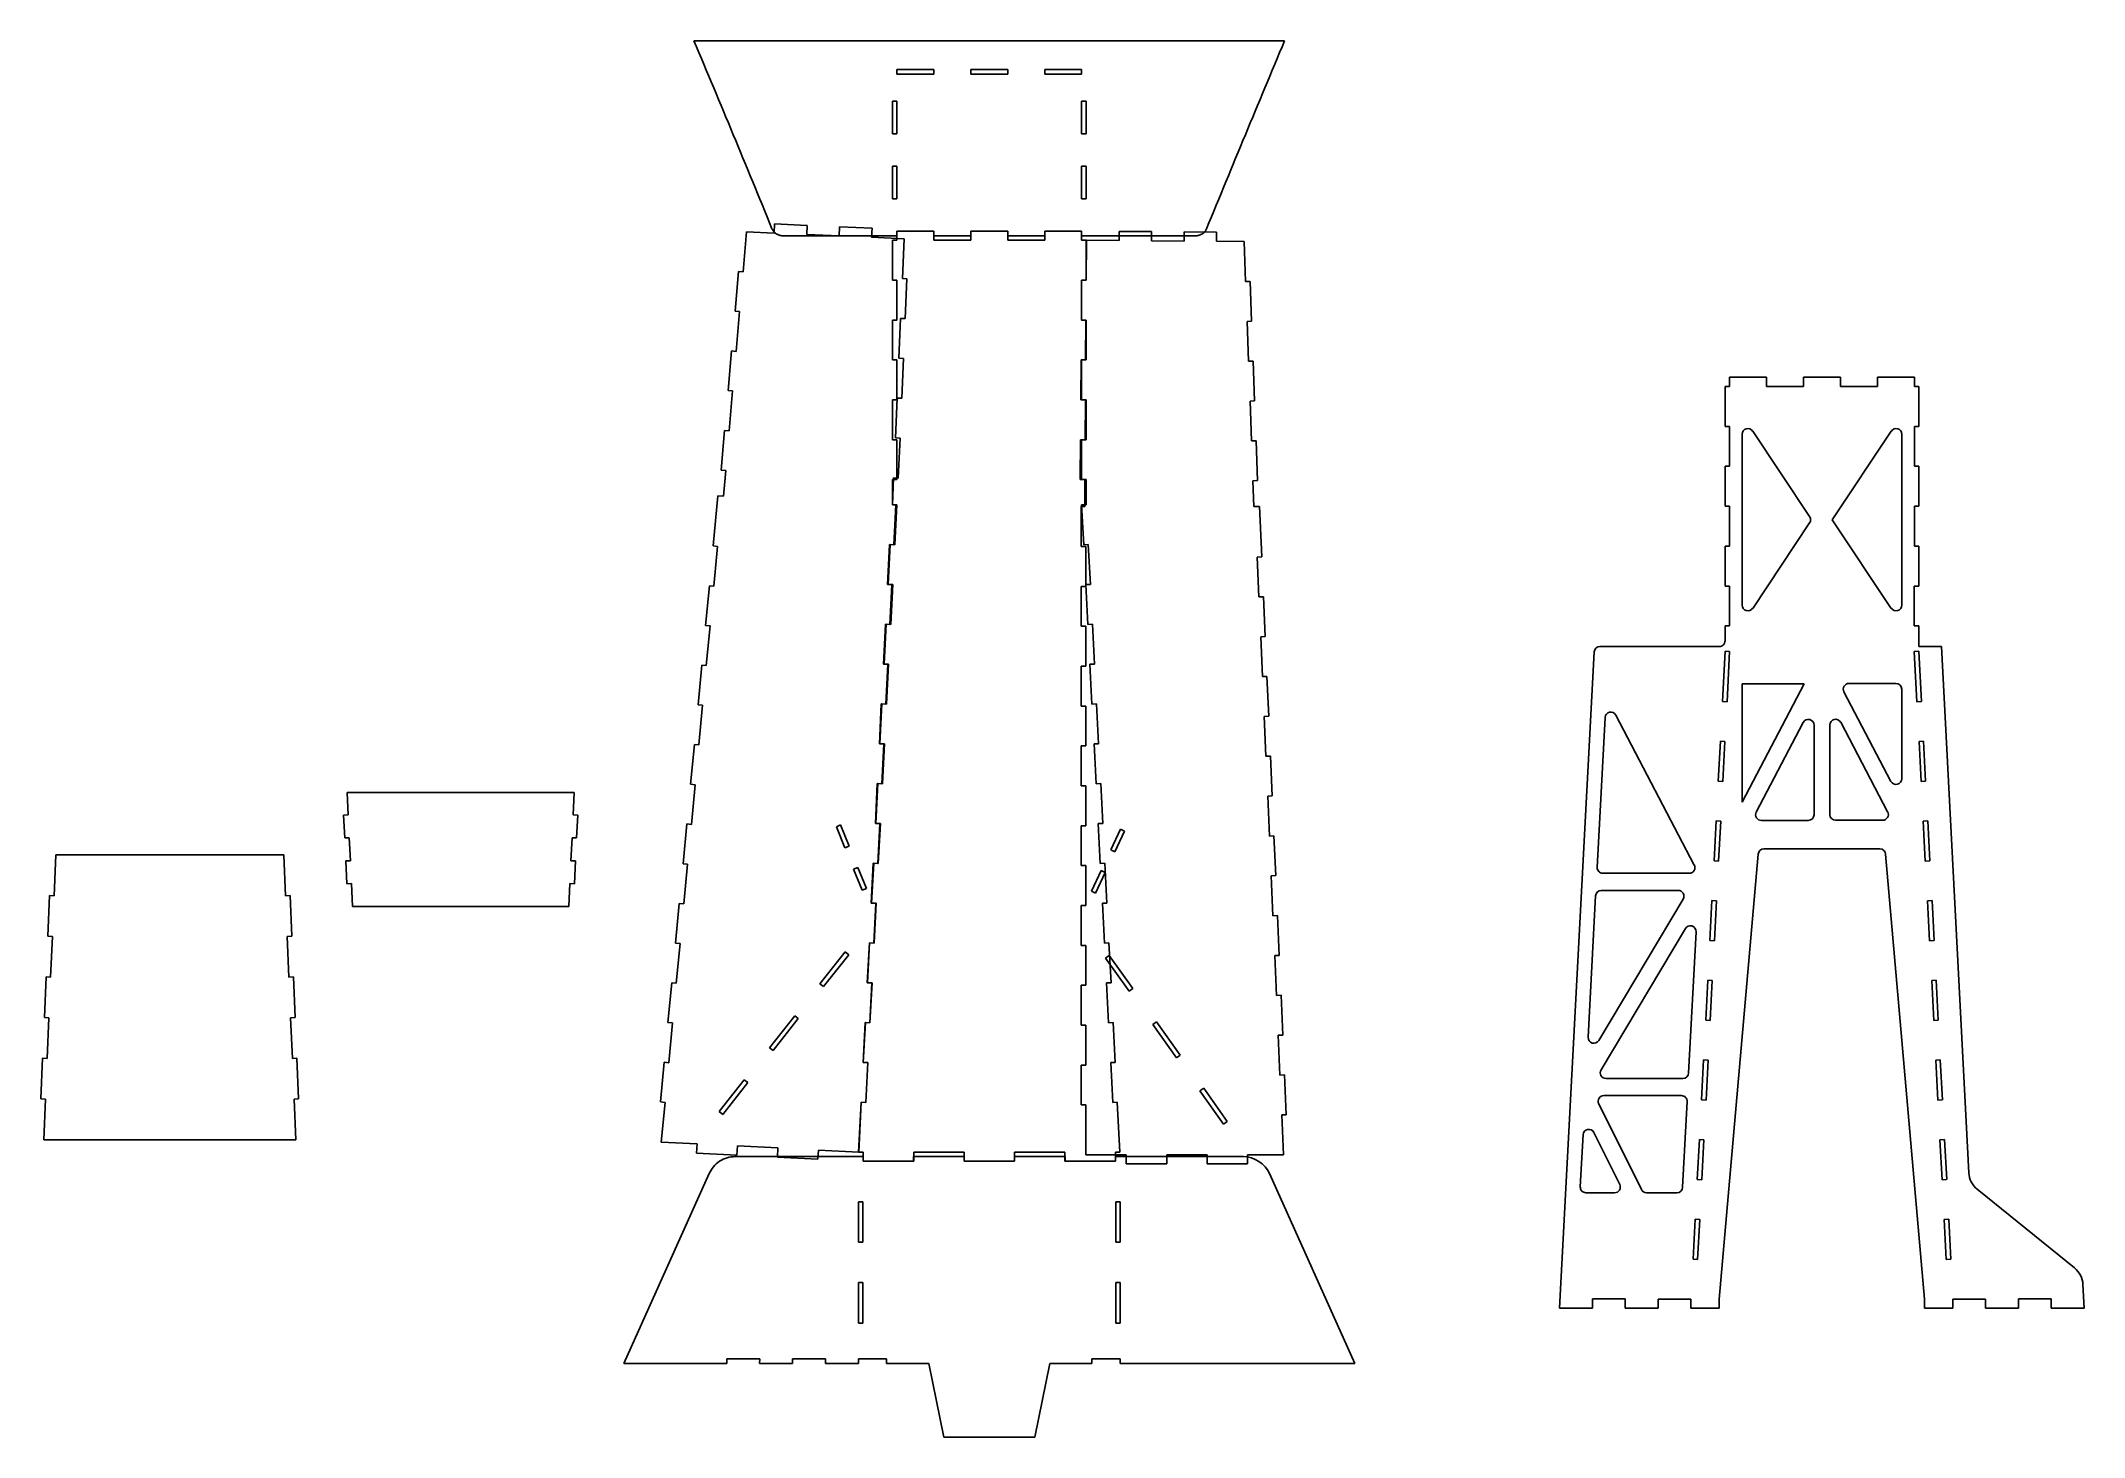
# Model space of a CAD drawing. Header units: inches. Extents: x 45 to 224, y -14 to 109.
import ezdxf

# ---------------------------------------------------------------- set-up
doc = ezdxf.new("R2010")
doc.units = ezdxf.units.IN
doc.header["$MEASUREMENT"] = 0

msp = doc.modelspace()

# ---------------------------------------------------------------- linework, layer by layer
at = {"color": 7, "linetype": 'Continuous', "lineweight": 25}
for p, q in [((154.12, 108.88), (102.32, 108.88)), ((120.12, 105.97), (120.12, 106.37)), ((120.12, 106.37), (123.36, 106.37)), ((120.12, 105.97), (123.36, 105.97)), ((123.36, 105.97), (123.36, 106.37)), ((126.6, 106.37), (129.84, 106.37)), ((126.6, 106.37), (126.6, 105.97)), ((126.6, 105.97), (129.84, 105.97)), ((129.84, 106.37), (129.84, 105.97)), ((133.08, 106.37), (133.08, 105.97)), ((133.08, 106.37), (136.32, 106.37)), ((133.08, 105.97), (136.32, 105.97)), ((136.32, 106.37), (136.32, 105.97)), ((119.72, 103.58), (119.72, 100.73)), ((120.12, 103.58), (119.72, 103.58)), ((120.12, 100.73), (120.12, 103.58)), ((136.32, 103.58), (136.72, 103.58)), ((136.32, 100.73), (136.32, 103.58)), ((136.72, 103.58), (136.72, 100.73)), ((119.72, 100.73), (120.12, 100.73)), ((136.72, 100.73), (136.32, 100.73)), ((120.12, 97.88), (119.72, 97.88)), ((119.72, 97.88), (119.72, 95.03)), ((120.12, 95.03), (120.12, 97.88)), ((136.32, 95.03), (136.32, 97.88)), ((136.32, 97.88), (136.72, 97.88)), ((136.72, 97.88), (136.72, 95.03)), ((119.72, 95.03), (120.12, 95.03)), ((136.72, 95.03), (136.32, 95.03)), ((106.94, 92.12), (106.63, 88.62)), ((109.36, 92.02), (106.94, 92.12)), ((109.36, 92.02), (109.39, 92.82)), ((109.39, 92.82), (112.24, 92.69)), ((110.09, 91.78), (120.12, 91.78)), ((112.21, 91.89), (112.24, 92.69)), ((115.05, 91.77), (112.21, 91.89)), ((115.05, 91.77), (115.09, 92.57)), ((115.09, 92.57), (117.94, 92.44)), ((117.9, 91.65), (117.94, 92.44)), ((120.75, 91.52), (117.9, 91.65)), ((120.12, 92.18), (120.12, 91.78)), ((123.36, 92.18), (120.12, 92.18)), ((120.75, 91.52), (120.6, 88.02)), ((123.36, 91.78), (123.36, 92.18)), ((123.36, 91.78), (126.6, 91.78)), ((126.6, 92.18), (126.6, 91.78)), ((129.84, 92.18), (126.6, 92.18)), ((129.84, 91.78), (129.84, 92.18)), ((129.84, 91.78), (133.08, 91.78)), ((133.08, 91.78), (133.08, 92.18)), ((133.08, 92.18), (136.32, 92.18)), ((136.32, 92.18), (136.32, 91.78)), ((136.32, 91.78), (146.35, 91.78)), ((142.45, 92.14), (139.6, 92.16)), ((139.6, 91.36), (139.6, 92.16)), ((142.45, 91.34), (142.45, 92.14)), ((148.15, 92.1), (145.3, 92.12)), ((145.3, 91.32), (145.3, 92.12)), ((148.15, 91.3), (148.15, 92.1)), ((136.75, 91.38), (136.72, 87.88)), ((136.75, 91.38), (139.6, 91.36)), ((142.45, 91.34), (145.3, 91.32)), ((148.15, 91.3), (150.57, 91.29)), ((150.57, 91.29), (150.7, 87.77)), ((106.23, 88.65), (105.93, 85.16)), ((106.23, 88.65), (106.63, 88.62)), ((120.6, 88.02), (121, 88.01)), ((121, 88.01), (120.84, 84.51)), ((136.32, 87.88), (136.3, 84.38)), ((136.72, 87.88), (136.32, 87.88)), ((151.1, 87.78), (150.7, 87.77)), ((151.1, 87.78), (151.23, 84.29)), ((105.93, 85.16), (106.32, 85.13)), ((106.32, 85.13), (106.02, 81.64)), ((120.44, 84.53), (120.29, 81.03)), ((120.84, 84.51), (120.44, 84.53)), ((136.3, 84.38), (136.7, 84.38)), ((136.7, 84.38), (136.67, 80.88)), ((151.23, 84.29), (150.83, 84.27)), ((150.83, 84.27), (150.96, 80.77)), ((105.62, 81.68), (105.31, 78.19)), ((105.62, 81.68), (106.02, 81.64)), ((120.29, 81.03), (120.69, 81.01)), ((120.69, 81.01), (120.54, 77.52)), ((136.27, 80.88), (136.25, 77.38)), ((136.67, 80.88), (136.27, 80.88)), ((151.36, 80.79), (150.96, 80.77)), ((151.36, 80.79), (151.49, 77.29)), ((105.31, 78.19), (105.71, 78.16)), ((105.71, 78.16), (105.41, 74.67)), ((120.14, 77.53), (119.99, 74.04)), ((120.54, 77.52), (120.14, 77.53)), ((136.25, 77.38), (136.65, 77.38)), ((136.65, 77.38), (136.63, 73.88)), ((151.49, 77.29), (151.09, 77.28)), ((151.09, 77.28), (151.22, 73.78)), ((105.01, 74.7), (104.7, 71.22)), ((105.01, 74.7), (105.41, 74.67)), ((119.99, 74.04), (120.39, 74.02)), ((120.39, 74.02), (120.23, 70.52)), ((136.23, 73.88), (136.2, 70.38)), ((136.63, 73.88), (136.23, 73.88)), ((151.62, 73.79), (151.22, 73.78)), ((151.62, 73.79), (151.75, 70.3)), ((104.7, 71.22), (105.1, 71.18)), ((105.1, 71.18), (104.9, 68.93)), ((119.83, 70.54), (119.73, 68.18)), ((120.23, 70.52), (119.83, 70.54)), ((136.2, 70.38), (136.6, 70.38)), ((136.6, 70.38), (136.59, 68.02)), ((151.75, 70.3), (151.35, 70.28)), ((151.35, 70.28), (151.43, 68.02)), ((104.41, 68.95), (104, 64.56)), ((104.41, 68.95), (104.9, 68.93)), ((119.73, 68.18), (120.03, 68.17)), ((120.03, 68.17), (119.86, 64.67)), ((136.59, 68.02), (136.28, 68.02)), ((136.28, 68.02), (136.28, 64.52)), ((151.93, 68.02), (151.43, 68.02)), ((151.93, 68.02), (152.12, 63.61)), ((104, 64.56), (104.39, 64.52)), ((104.06, 61.04), (104.39, 64.52)), ((119.46, 64.69), (119.28, 61.19)), ((119.86, 64.67), (119.46, 64.69)), ((136.28, 64.52), (136.68, 64.52)), ((136.68, 64.52), (136.68, 61.02)), ((152.12, 63.61), (151.72, 63.59)), ((151.87, 60.09), (151.72, 63.59)), ((103.67, 61.07), (103.34, 57.59)), ((103.67, 61.07), (104.06, 61.04)), ((119.28, 61.19), (119.68, 61.17)), ((119.68, 61.17), (119.51, 57.68)), ((136.68, 61.02), (136.28, 61.02)), ((136.28, 61.02), (136.28, 57.52)), ((152.27, 60.11), (151.87, 60.09)), ((152.27, 60.11), (152.43, 56.62)), ((103.34, 57.59), (103.73, 57.55)), ((103.4, 54.07), (103.73, 57.55)), ((119.11, 57.7), (118.93, 54.2)), ((119.51, 57.68), (119.11, 57.7)), ((136.28, 57.52), (136.68, 57.52)), ((136.68, 57.52), (136.68, 54.02)), ((152.43, 56.62), (152.03, 56.6)), ((152.18, 53.1), (152.03, 56.6)), ((103.01, 54.1), (102.68, 50.62)), ((103.01, 54.1), (103.4, 54.07)), ((118.93, 54.2), (119.33, 54.18)), ((119.33, 54.18), (119.15, 50.69)), ((136.68, 54.02), (136.28, 54.02)), ((136.28, 54.02), (136.28, 50.52)), ((152.58, 53.12), (152.18, 53.1)), ((152.58, 53.12), (152.73, 49.62)), ((102.68, 50.62), (103.08, 50.58)), ((102.75, 47.1), (103.08, 50.58)), ((118.75, 50.71), (118.58, 47.21)), ((119.15, 50.69), (118.75, 50.71)), ((136.28, 50.52), (136.68, 50.52)), ((136.68, 50.52), (136.68, 47.02)), ((152.73, 49.62), (152.33, 49.6)), ((152.49, 46.11), (152.33, 49.6)), ((102.35, 47.14), (102.02, 43.65)), ((102.35, 47.14), (102.75, 47.1)), ((118.58, 47.21), (118.98, 47.19)), ((118.98, 47.19), (118.8, 43.7)), ((136.68, 47.02), (136.28, 47.02)), ((136.28, 47.02), (136.28, 43.52)), ((152.89, 46.13), (152.49, 46.11)), ((152.89, 46.13), (153.04, 42.63)), ((102.02, 43.65), (102.42, 43.61)), ((102.09, 40.13), (102.42, 43.61)), ((118.4, 43.72), (118.23, 40.22)), ((118.8, 43.7), (118.4, 43.72)), ((136.28, 43.52), (136.68, 43.52)), ((136.68, 43.52), (136.68, 40.02)), ((71.89, 42.94), (71.99, 40.96)), ((91.81, 42.94), (71.89, 42.94)), ((91.81, 42.94), (91.72, 40.96)), ((153.04, 42.63), (152.64, 42.61)), ((152.8, 39.11), (152.64, 42.61)), ((71.59, 40.94), (71.99, 40.96)), ((71.59, 40.94), (71.68, 38.94)), ((92.12, 40.94), (91.72, 40.96)), ((92.12, 40.94), (92.02, 38.94)), ((101.69, 40.17), (101.36, 36.68)), ((101.69, 40.17), (102.09, 40.13)), ((115.18, 40.08), (114.81, 39.93)), ((114.81, 39.93), (115.56, 38.07)), ((115.93, 38.22), (115.18, 40.08)), ((118.23, 40.22), (118.62, 40.2)), ((118.62, 40.2), (118.45, 36.7)), ((136.68, 40.02), (136.28, 40.02)), ((136.28, 40.02), (136.28, 36.52)), ((138.87, 37.9), (139.72, 39.72)), ((140.08, 39.55), (139.23, 37.73)), ((139.72, 39.72), (140.08, 39.55)), ((71.68, 38.94), (72.08, 38.95)), ((72.08, 38.95), (72.18, 36.95)), ((91.62, 38.95), (91.53, 36.95)), ((92.02, 38.94), (91.62, 38.95)), ((115.56, 38.07), (115.93, 38.22)), ((139.23, 37.73), (138.87, 37.9)), ((153.19, 39.13), (152.8, 39.11)), ((153.19, 39.13), (153.35, 35.64)), ((46.19, 33.87), (46.34, 37.45)), ((46.34, 37.45), (66.34, 37.45)), ((66.34, 37.44), (66.34, 37.45)), ((66.49, 33.87), (66.34, 37.44)), ((71.78, 36.93), (72.18, 36.95)), ((71.78, 36.93), (71.87, 34.93)), ((91.93, 36.93), (91.53, 36.95)), ((91.93, 36.93), (91.83, 34.93)), ((101.36, 36.68), (101.76, 36.64)), ((101.43, 33.16), (101.76, 36.64)), ((116.69, 36.36), (116.32, 36.21)), ((116.32, 36.21), (117.07, 34.35)), ((117.44, 34.5), (116.69, 36.36)), ((118.05, 36.73), (117.87, 33.23)), ((118.45, 36.7), (118.05, 36.73)), ((136.28, 36.52), (136.68, 36.52)), ((136.68, 36.52), (136.68, 33.02)), ((137.18, 34.27), (138.02, 36.08)), ((138.39, 35.92), (137.54, 34.1)), ((138.02, 36.08), (138.39, 35.92)), ((71.87, 34.93), (72.27, 34.95)), ((72.27, 34.95), (72.37, 32.94)), ((91.43, 34.95), (91.34, 32.94)), ((91.43, 34.95), (91.83, 34.93)), ((117.07, 34.35), (117.44, 34.5)), ((137.54, 34.1), (137.18, 34.27)), ((153.35, 35.64), (152.95, 35.62)), ((153.1, 32.12), (152.95, 35.62)), ((45.64, 30.32), (45.79, 33.88)), ((46.19, 33.87), (45.79, 33.88)), ((66.89, 33.88), (66.49, 33.87)), ((67.04, 30.32), (66.89, 33.88)), ((91.34, 32.94), (72.37, 32.94)), ((101.03, 33.2), (100.7, 29.71)), ((101.03, 33.2), (101.43, 33.16)), ((117.87, 33.23), (118.27, 33.21)), ((118.27, 33.21), (118.1, 29.71)), ((136.68, 33.02), (136.28, 33.02)), ((136.28, 33.02), (136.28, 29.52)), ((153.5, 32.14), (153.1, 32.12)), ((153.5, 32.14), (153.65, 28.64)), ((46.04, 30.3), (45.64, 30.32)), ((45.89, 26.73), (46.04, 30.3)), ((67.04, 30.32), (66.64, 30.3)), ((66.79, 26.73), (66.64, 30.3)), ((100.7, 29.71), (101.1, 29.68)), ((100.77, 26.19), (101.1, 29.68)), ((113.37, 26.15), (115.59, 28.95)), ((113.69, 25.9), (115.9, 28.7)), ((115.59, 28.95), (115.9, 28.7)), ((117.7, 29.73), (117.52, 26.24)), ((118.1, 29.71), (117.7, 29.73)), ((136.28, 29.52), (136.68, 29.52)), ((136.68, 29.52), (136.68, 26.02)), ((138.75, 28.63), (138.42, 28.4)), ((140.49, 25.49), (138.42, 28.4)), ((140.82, 25.72), (138.75, 28.63)), ((153.65, 28.64), (153.26, 28.62)), ((153.41, 25.13), (153.26, 28.62)), ((45.34, 23.18), (45.49, 26.75)), ((45.89, 26.73), (45.49, 26.75)), ((67.19, 26.75), (66.79, 26.73)), ((67.34, 23.18), (67.19, 26.75)), ((100.37, 26.23), (100.04, 22.74)), ((100.37, 26.23), (100.77, 26.19)), ((113.37, 26.15), (113.69, 25.9)), ((117.52, 26.24), (117.92, 26.22)), ((117.92, 26.22), (117.74, 22.72)), ((136.68, 26.02), (136.28, 26.02)), ((136.28, 26.02), (136.28, 22.52)), ((140.82, 25.72), (140.49, 25.49)), ((153.81, 25.15), (153.41, 25.13)), ((153.81, 25.15), (153.96, 21.65)), ((108.95, 20.54), (111.16, 23.34)), ((111.16, 23.34), (111.47, 23.09)), ((45.74, 23.16), (45.34, 23.18)), ((45.58, 19.59), (45.74, 23.16)), ((67.34, 23.18), (66.94, 23.16)), ((67.09, 19.59), (66.94, 23.16)), ((100.04, 22.74), (100.44, 22.71)), ((100.11, 19.22), (100.44, 22.71)), ((109.26, 20.29), (111.47, 23.09)), ((117.34, 22.74), (117.17, 19.25)), ((117.74, 22.72), (117.34, 22.74)), ((136.28, 22.52), (136.68, 22.52)), ((136.68, 22.52), (136.68, 19.02)), ((142.89, 22.8), (142.56, 22.57)), ((144.63, 19.66), (142.56, 22.57)), ((144.96, 19.89), (142.89, 22.8)), ((153.96, 21.65), (153.56, 21.63)), ((153.72, 18.14), (153.56, 21.63)), ((108.95, 20.54), (109.26, 20.29)), ((144.96, 19.89), (144.63, 19.66)), ((45.03, 16.04), (45.18, 19.61)), ((45.58, 19.59), (45.18, 19.61)), ((67.49, 19.61), (67.09, 19.59)), ((67.64, 16.04), (67.49, 19.61)), ((99.71, 19.26), (99.38, 15.78)), ((99.71, 19.26), (100.11, 19.22)), ((117.17, 19.25), (117.57, 19.23)), ((117.57, 19.23), (117.39, 15.73)), ((136.68, 19.02), (136.28, 19.02)), ((136.28, 19.02), (136.28, 15.52)), ((154.12, 18.15), (153.72, 18.14)), ((154.12, 18.15), (154.27, 14.66)), ((104.52, 14.93), (106.73, 17.73)), ((104.84, 14.68), (107.05, 17.48)), ((106.73, 17.73), (107.05, 17.48)), ((147.03, 16.98), (146.7, 16.75)), ((148.77, 13.84), (146.7, 16.75)), ((149.09, 14.07), (147.03, 16.98)), ((45.03, 16.04), (45.43, 16.02)), ((45.28, 12.45), (45.43, 16.02)), ((67.64, 16.04), (67.24, 16.02)), ((67.4, 12.45), (67.24, 16.02)), ((99.38, 15.78), (99.78, 15.74)), ((99.45, 12.25), (99.78, 15.74)), ((104.52, 14.93), (104.84, 14.68)), ((116.99, 15.75), (116.77, 11.38)), ((117.39, 15.73), (116.99, 15.75)), ((136.28, 15.52), (136.68, 15.52)), ((136.68, 15.52), (136.68, 11.14)), ((154.27, 14.66), (153.87, 14.64)), ((154.02, 11.14), (153.87, 14.64)), ((149.09, 14.07), (148.77, 13.84)), ((45.28, 12.45), (67.4, 12.45)), ((99.45, 12.25), (102.59, 12.1)), ((102.55, 11.3), (102.59, 12.1)), ((102.55, 11.3), (106.09, 11.12)), ((117.15, 10.98), (105.92, 10.98)), ((106.09, 11.12), (106.13, 11.92)), ((106.13, 11.92), (109.68, 11.74)), ((109.64, 10.94), (109.68, 11.74)), ((109.64, 10.94), (113.19, 10.76)), ((113.19, 10.76), (113.23, 11.56)), ((113.23, 11.56), (116.77, 11.38)), ((117.15, 10.98), (117.15, 10.58)), ((126.01, 10.98), (121.58, 10.98)), ((121.58, 10.98), (121.58, 10.58)), ((126.01, 10.98), (126.01, 10.58)), ((134.87, 10.98), (130.44, 10.98)), ((130.44, 10.98), (130.44, 10.58)), ((134.87, 10.98), (134.87, 10.58)), ((140.23, 11.14), (136.68, 11.14)), ((150.53, 10.98), (139.3, 10.98)), ((139.3, 10.98), (139.3, 10.58)), ((140.23, 10.34), (140.23, 11.14)), ((143.78, 10.34), (143.78, 11.14)), ((147.33, 11.14), (143.78, 11.14)), ((147.33, 10.34), (147.33, 11.14)), ((150.88, 10.34), (150.88, 11.14)), ((154.02, 11.14), (150.88, 11.14)), ((103.65, 9.51), (96.16, -7.16)), ((117.15, 10.58), (121.58, 10.58)), ((130.44, 10.58), (126.01, 10.58)), ((139.3, 10.58), (134.87, 10.58)), ((143.78, 10.34), (140.23, 10.34)), ((150.88, 10.34), (147.33, 10.34)), ((152.79, 9.51), (160.28, -7.16)), ((116.74, 7.03), (116.74, 3.48)), ((116.74, 7.03), (117.14, 7.03)), ((117.14, 3.48), (117.14, 7.03)), ((139.71, 7.03), (139.31, 7.03)), ((139.31, 3.48), (139.31, 7.03)), ((139.71, 7.03), (139.71, 3.48)), ((116.74, 3.48), (117.14, 3.48)), ((139.71, 3.48), (139.31, 3.48)), ((116.74, -0.07), (117.14, -0.07)), ((116.74, -0.07), (116.74, -3.62)), ((117.14, -0.07), (117.14, -3.62)), ((139.71, -0.07), (139.31, -0.07)), ((139.31, -3.62), (139.31, -0.07)), ((139.71, -0.07), (139.71, -3.62)), ((116.74, -3.62), (117.14, -3.62)), ((139.71, -3.62), (139.31, -3.62)), ((105.21, -7.16), (96.16, -7.16)), ((105.21, -7.16), (105.21, -6.76)), ((108.09, -6.76), (105.21, -6.76)), ((108.08, -7.16), (108.09, -6.76)), ((110.97, -7.16), (108.08, -7.16)), ((110.97, -6.76), (110.97, -7.16)), ((110.97, -6.76), (113.85, -6.76)), ((113.85, -6.76), (113.85, -7.16)), ((116.74, -7.16), (113.85, -7.16)), ((116.74, -7.16), (116.74, -6.76)), ((119.21, -6.76), (116.74, -6.76)), ((119.21, -7.16), (119.21, -6.76)), ((122.93, -7.16), (119.21, -7.16)), ((122.93, -7.16), (124.22, -13.63)), ((132.22, -13.63), (133.52, -7.16)), ((137.21, -7.16), (133.52, -7.16)), ((137.21, -7.16), (137.21, -6.76)), ((137.21, -6.76), (139.71, -6.76)), ((139.71, -7.16), (139.71, -6.76)), ((160.28, -7.16), (139.71, -7.16)), ((124.22, -13.63), (132.22, -13.63))]:
    msp.add_line(p, q, dxfattribs=at)
at = {"color": 1, "linetype": 'Continuous', "lineweight": 25}
for p, q in [((120.12, 92.18), (120.12, 91.38)), ((120.12, 92.18), (123.36, 92.18)), ((123.36, 91.38), (123.36, 92.18)), ((126.6, 92.18), (126.6, 91.38)), ((126.6, 92.18), (129.84, 92.18)), ((129.84, 92.18), (129.84, 91.38)), ((133.08, 91.38), (133.08, 92.18)), ((136.32, 92.18), (133.08, 92.18)), ((136.32, 91.38), (136.32, 92.18)), ((119.72, 91.38), (119.72, 87.88)), ((119.72, 91.38), (120.12, 91.38)), ((126.6, 91.38), (123.36, 91.38)), ((133.08, 91.38), (129.84, 91.38)), ((136.72, 91.38), (136.32, 91.38)), ((136.72, 91.38), (136.72, 87.88)), ((120.12, 87.88), (119.72, 87.88)), ((120.12, 87.88), (120.12, 84.38)), ((136.32, 87.88), (136.72, 87.88)), ((136.32, 84.38), (136.32, 87.88)), ((119.72, 84.38), (119.72, 80.88)), ((120.12, 84.38), (119.72, 84.38)), ((136.32, 84.38), (136.72, 84.38)), ((136.72, 84.38), (136.72, 80.88)), ((120.12, 80.88), (119.72, 80.88)), ((120.12, 80.88), (120.12, 77.38)), ((136.32, 80.88), (136.72, 80.88)), ((136.32, 77.38), (136.32, 80.88)), ((119.72, 77.38), (119.72, 73.88)), ((120.12, 77.38), (119.72, 77.38)), ((136.32, 77.38), (136.72, 77.38)), ((136.72, 77.38), (136.72, 73.88)), ((120.12, 73.88), (119.72, 73.88)), ((120.12, 73.88), (120.12, 70.38)), ((136.32, 73.88), (136.72, 73.88)), ((136.32, 70.38), (136.32, 73.88)), ((119.72, 70.38), (119.72, 68.18)), ((120.12, 70.38), (119.72, 70.38)), ((136.32, 70.38), (136.72, 70.38)), ((136.72, 70.38), (136.72, 68.18)), ((119.72, 68.18), (120.12, 68.18)), ((120.12, 68.18), (119.94, 64.67)), ((136.32, 68.18), (136.5, 64.67)), ((136.72, 68.18), (136.32, 68.18)), ((119.54, 64.69), (119.36, 61.19)), ((119.54, 64.69), (119.94, 64.67)), ((136.9, 64.69), (136.5, 64.67)), ((136.9, 64.69), (137.09, 61.19)), ((119.36, 61.19), (119.76, 61.17)), ((119.76, 61.17), (119.58, 57.67)), ((137.09, 61.19), (136.69, 61.17)), ((136.69, 61.17), (136.87, 57.67)), ((119.18, 57.7), (118.99, 54.2)), ((119.18, 57.7), (119.58, 57.67)), ((137.27, 57.7), (136.87, 57.67)), ((137.27, 57.7), (137.45, 54.2)), ((118.99, 54.2), (119.39, 54.18)), ((119.39, 54.18), (119.21, 50.68)), ((137.45, 54.2), (137.05, 54.18)), ((137.05, 54.18), (137.23, 50.68)), ((118.81, 50.71), (118.63, 47.21)), ((118.81, 50.71), (119.21, 50.68)), ((137.63, 50.71), (137.23, 50.68)), ((137.63, 50.71), (137.81, 47.21)), ((118.63, 47.21), (119.03, 47.19)), ((119.03, 47.19), (118.85, 43.69)), ((137.81, 47.21), (137.41, 47.19)), ((137.41, 47.19), (137.6, 43.69)), ((118.45, 43.71), (118.27, 40.22)), ((118.45, 43.71), (118.85, 43.69)), ((138, 43.71), (137.6, 43.69)), ((138, 43.71), (138.18, 40.22)), ((118.27, 40.22), (118.67, 40.2)), ((118.67, 40.2), (118.48, 36.7)), ((138.18, 40.22), (137.78, 40.2)), ((137.78, 40.2), (137.96, 36.7)), ((118.08, 36.72), (117.9, 33.23)), ((118.08, 36.72), (118.48, 36.7)), ((138.36, 36.72), (137.96, 36.7)), ((138.36, 36.72), (138.54, 33.23)), ((117.9, 33.23), (118.3, 33.21)), ((118.3, 33.21), (118.12, 29.71)), ((138.54, 33.23), (138.14, 33.21)), ((138.14, 33.21), (138.33, 29.71)), ((117.72, 29.73), (117.54, 26.24)), ((117.72, 29.73), (118.12, 29.71)), ((138.72, 29.73), (138.33, 29.71)), ((138.72, 29.73), (138.91, 26.24)), ((117.54, 26.24), (117.94, 26.22)), ((117.94, 26.22), (117.75, 22.72)), ((138.91, 26.24), (138.51, 26.22)), ((138.51, 26.22), (138.69, 22.72)), ((117.36, 22.74), (117.17, 19.25)), ((117.36, 22.74), (117.75, 22.72)), ((139.09, 22.74), (138.69, 22.72)), ((139.09, 22.74), (139.27, 19.25)), ((117.17, 19.25), (117.57, 19.23)), ((117.57, 19.23), (117.39, 15.73)), ((139.27, 19.25), (138.87, 19.23)), ((138.87, 19.23), (139.05, 15.73)), ((116.99, 15.75), (116.76, 11.38)), ((116.99, 15.75), (117.39, 15.73)), ((139.45, 15.75), (139.05, 15.73)), ((139.45, 15.75), (139.68, 11.38)), ((117.16, 11.38), (116.76, 11.38)), ((117.16, 11.38), (117.16, 10.58)), ((121.6, 11.38), (126.03, 11.38)), ((121.6, 11.38), (121.6, 10.58)), ((126.03, 11.38), (126.03, 10.58)), ((130.42, 11.38), (134.85, 11.38)), ((130.42, 11.38), (130.42, 10.58)), ((134.85, 11.38), (134.85, 10.58)), ((139.28, 11.38), (139.68, 11.38)), ((139.28, 11.38), (139.28, 10.58)), ((117.16, 10.58), (121.6, 10.58)), ((126.03, 10.58), (130.42, 10.58)), ((139.28, 10.58), (134.85, 10.58))]:
    msp.add_line(p, q, dxfattribs=at)
at = {"color": 143, "linetype": 'Continuous', "lineweight": 25, "true_color": 0x7aafdf}
for p, q in [((193.16, 79.36), (196.4, 79.36)), ((193.16, 78.56), (193.16, 79.36)), ((196.4, 79.36), (196.4, 78.56)), ((199.64, 79.36), (202.88, 79.36)), ((199.64, 78.56), (199.64, 79.36)), ((202.88, 79.36), (202.88, 78.56)), ((206.12, 79.36), (209.36, 79.36)), ((206.12, 78.56), (206.12, 79.36)), ((209.36, 78.56), (209.36, 79.36)), ((192.76, 78.56), (193.16, 78.56)), ((192.76, 78.56), (192.76, 75.05)), ((199.64, 78.56), (196.4, 78.56)), ((206.12, 78.56), (202.88, 78.56)), ((209.76, 78.56), (209.36, 78.56)), ((209.76, 78.06), (209.76, 78.56)), ((209.76, 78.06), (209.76, 75.05)), ((209.76, 78.06), (209.76, 78.06)), ((192.76, 75.05), (193.16, 75.05)), ((193.16, 71.55), (193.16, 75.05)), ((194.26, 74.36), (194.26, 59.37)), ((195.18, 74.64), (200.17, 67.14)), ((202.16, 66.86), (207.34, 74.64)), ((208.26, 74.36), (208.26, 59.37)), ((209.36, 71.55), (209.36, 75.05)), ((209.76, 75.05), (209.36, 75.05)), ((192.76, 71.55), (193.16, 71.55)), ((192.76, 71.55), (192.76, 68.05)), ((209.76, 71.55), (209.36, 71.55)), ((209.76, 71.55), (209.76, 68.05)), ((192.76, 68.05), (193.16, 68.05)), ((193.16, 64.55), (193.16, 68.05)), ((195.18, 59.09), (200.17, 66.58)), ((202.16, 66.86), (207.34, 59.09)), ((209.36, 64.55), (209.36, 68.05)), ((209.76, 68.05), (209.36, 68.05)), ((192.76, 64.55), (193.16, 64.55)), ((192.76, 64.55), (192.76, 61.05)), ((209.76, 64.55), (209.36, 64.55)), ((209.76, 64.55), (209.76, 61.05)), ((192.76, 61.05), (193.16, 61.05)), ((193.16, 57.55), (193.16, 61.05)), ((209.35, 57.55), (209.35, 61.05)), ((209.76, 61.05), (209.35, 61.05)), ((192.76, 57.55), (193.16, 57.55)), ((192.76, 57.55), (192.76, 56.24)), ((209.76, 57.55), (209.35, 57.55)), ((209.76, 57.55), (209.75, 55.73)), ((192.26, 55.74), (181.78, 55.74)), ((178.25, -2.32), (181.28, 55.26)), ((192.53, 50.93), (192.76, 55.34)), ((192.76, 55.34), (193.16, 55.31)), ((192.93, 50.9), (193.16, 55.31)), ((209.75, 55.34), (209.35, 55.31)), ((209.59, 50.9), (209.35, 55.31)), ((194.26, 52.48), (194.26, 42.09)), ((194.26, 52.48), (199.71, 52.48)), ((199.71, 52.48), (194.26, 42.09)), ((207.75, 52.5), (203.63, 52.5)), ((208.25, 52), (208.25, 44.14)), ((192.53, 50.93), (192.93, 50.9)), ((203.19, 51.77), (207.31, 43.91)), ((209.99, 50.93), (209.59, 50.9)), ((182.23, 49.51), (181.54, 36.36)), ((183.17, 49.72), (190.06, 36.57)), ((199.62, 49.07), (195.49, 41.21)), ((200.56, 48.84), (200.56, 40.98)), ((201.95, 48.86), (201.95, 41)), ((202.9, 49.09), (207.02, 41.23)), ((192.16, 43.93), (192.35, 47.43)), ((192.35, 47.43), (192.74, 47.41)), ((192.56, 43.91), (192.74, 47.41)), ((210.17, 47.43), (209.77, 47.41)), ((209.96, 43.91), (209.77, 47.41)), ((192.16, 43.93), (192.56, 43.91)), ((210.35, 43.93), (209.96, 43.91)), ((191.79, 36.94), (191.98, 40.44)), ((191.98, 40.44), (192.38, 40.42)), ((192.19, 36.92), (192.38, 40.42)), ((195.94, 40.48), (200.06, 40.48)), ((206.58, 40.5), (202.45, 40.5)), ((210.54, 40.44), (210.14, 40.42)), ((210.32, 36.92), (210.14, 40.42)), ((196.16, 37.98), (206.34, 37.98)), ((191.79, 36.94), (192.19, 36.92)), ((192.25, -1.52), (195.67, 37.52)), ((210.25, -1.52), (206.83, 37.52)), ((210.72, 36.94), (210.32, 36.92)), ((181.9, 34.34), (188.65, 34.34)), ((182.04, 35.84), (189.62, 35.84)), ((181.4, 33.86), (180.75, 21.46)), ((189.08, 33.58), (181.68, 21.18)), ((191.43, 29.95), (191.61, 33.45)), ((191.61, 33.45), (192.01, 33.43)), ((191.82, 29.93), (192.01, 33.43)), ((210.91, 33.45), (210.51, 33.43)), ((210.69, 29.93), (210.51, 33.43)), ((189.28, 30.99), (181.89, 18.59)), ((189.56, 18.31), (190.21, 30.71)), ((191.43, 29.95), (191.82, 29.93)), ((211.09, 29.95), (210.69, 29.93)), ((191.06, 22.96), (191.24, 26.46)), ((191.24, 26.46), (191.64, 26.44)), ((191.46, 22.94), (191.64, 26.44)), ((211.27, 26.46), (210.88, 26.44)), ((211.06, 22.94), (210.88, 26.44)), ((191.06, 22.96), (191.46, 22.94)), ((211.46, 22.96), (211.06, 22.94)), ((190.69, 15.97), (190.87, 19.47)), ((190.87, 19.47), (191.27, 19.45)), ((191.09, 15.95), (191.27, 19.45)), ((211.64, 19.47), (211.24, 19.45)), ((211.43, 15.95), (211.24, 19.45)), ((182.13, 16.34), (188.93, 16.34)), ((182.31, 17.84), (189.06, 17.84)), ((181.68, 15.61), (185.42, 8.09)), ((189.03, 8.29), (189.43, 15.81)), ((190.69, 15.97), (191.09, 15.95)), ((211.83, 15.97), (211.43, 15.95)), ((180.3, 12.91), (180.06, 8.34)), ((181.25, 13.11), (183.52, 8.53)), ((190.32, 8.98), (190.51, 12.48)), ((190.51, 12.48), (190.9, 12.46)), ((190.72, 8.96), (190.9, 12.46)), ((212.01, 12.48), (211.61, 12.46)), ((211.8, 8.96), (211.61, 12.46)), ((190.32, 8.98), (190.72, 8.96)), ((212.19, 8.98), (211.8, 8.96)), ((180.56, 7.81), (183.07, 7.81)), ((185.87, 7.81), (188.53, 7.81)), ((189.95, 1.99), (190.14, 5.49)), ((190.14, 5.49), (190.54, 5.47)), ((190.35, 1.97), (190.54, 5.47)), ((212.38, 5.49), (211.98, 5.47)), ((212.16, 1.97), (211.98, 5.47)), ((189.95, 1.99), (190.35, 1.97)), ((212.56, 1.99), (212.16, 1.97)), ((181.13, -1.5), (181.13, -2.32)), ((184.01, -1.5), (181.13, -1.5)), ((184.01, -1.5), (184.01, -2.32)), ((186.89, -2.32), (186.89, -1.52)), ((189.77, -1.52), (186.89, -1.52)), ((189.77, -1.52), (189.77, -2.32)), ((192.25, -1.52), (192.25, -2.32)), ((210.25, -1.52), (210.25, -2.32)), ((212.73, -1.52), (215.61, -1.52)), ((212.73, -1.52), (212.73, -2.32)), ((215.61, -2.32), (215.61, -1.52)), ((218.49, -1.5), (221.37, -1.5)), ((218.49, -1.5), (218.49, -2.32)), ((221.37, -1.5), (221.37, -2.32)), ((224.25, -2.32), (224.14, -0.23)), ((178.25, -2.32), (181.13, -2.32)), ((184.01, -2.32), (186.89, -2.32)), ((189.77, -2.32), (192.25, -2.32)), ((212.73, -2.32), (210.25, -2.32)), ((218.49, -2.32), (215.61, -2.32)), ((224.25, -2.32), (221.37, -2.32))]:
    msp.add_line(p, q, dxfattribs=at)
at = {"color": 143, "true_color": 0x7aafdf}
for p, q in [((209.75, 55.73), (211.75, 55.73)), ((211.75, 55.73), (214.13, 9.57)), ((209.75, 55.34), (209.99, 50.93)), ((210.17, 47.43), (210.35, 43.93)), ((210.54, 40.44), (210.72, 36.94)), ((210.91, 33.45), (211.09, 29.95)), ((211.27, 26.46), (211.46, 22.96)), ((211.64, 19.47), (211.83, 15.97)), ((212.01, 12.48), (212.2, 8.98)), ((223.4, 1.22), (214.87, 8.12)), ((212.38, 5.49), (212.56, 1.99))]:
    msp.add_line(p, q, dxfattribs=at)
at = {"color": 143, "linetype": 'Continuous', "lineweight": 25, "true_color": 0x7aafdf}
for centre, start, end in [((194.76, 74.36), 33.6825, 180), ((207.76, 74.36), 0, 146.3175), ((199.76, 66.86), 326.3175, 33.6825), ((194.76, 59.37), 180, 326.3175), ((207.76, 59.37), 213.6825, 0), ((181.78, 55.24), 90, 176.9857), ((192.26, 56.24), 270, 0.0057), ((203.63, 52), 90, 207.6995), ((207.75, 52), 0, 90), ((182.73, 49.49), 27.6441, 176.9857), ((200.06, 48.84), 0, 152.3005), ((202.45, 48.86), 27.6995, 180), ((207.75, 44.14), 207.6995, 0), ((206.58, 41), 270, 27.6995), ((195.94, 40.98), 152.3005, 270), ((200.06, 40.98), 270, 0), ((202.45, 41), 180, 270), ((196.16, 37.48), 90, 175), ((206.34, 37.48), 5, 90), ((182.04, 36.34), 176.9857, 270), ((189.62, 36.34), 270, 27.6441), ((181.9, 33.84), 90, 176.9857), ((188.65, 33.84), 329.1822, 90), ((189.71, 30.74), 356.9857, 149.1822), ((181.25, 21.43), 176.9857, 329.1822), ((182.31, 18.34), 149.1822, 270), ((189.06, 18.34), 270, 356.9857), ((182.13, 15.84), 90, 206.4265), ((188.93, 15.84), 356.9857, 90), ((180.8, 12.88), 26.4265, 176.9857), ((180.56, 8.31), 176.9857, 270), ((183.07, 8.31), 270, 26.4265), ((185.87, 8.31), 206.4265, 270), ((188.53, 8.31), 270, 356.9857)]:
    msp.add_arc(centre, 0.5, start, end, dxfattribs=at)
at = {"color": 143, "true_color": 0x7aafdf}
msp.add_arc((216.13, 9.67), 2, 182.9513, 231.0286, dxfattribs=at)
at = {"color": 143, "lineweight": 25, "true_color": 0x7aafdf}
msp.add_arc((222.15, -0.34), 2, 3.0143, 51.0286, dxfattribs=at)
at = {"color": 7, "linetype": 'Continuous', "lineweight": 25}
for points in [[(102.32, 108.88), (104.63, 103.4), (106.91, 97.9), (109.16, 92.4)], [(147.28, 92.4), (149.54, 97.9), (151.82, 103.4), (154.12, 108.88)], [(105.91, 10.98), (105.91, 10.98), (105.92, 10.98), (105.92, 10.98)], [(152.79, 9.51), (152.41, 10.36), (151.46, 10.98), (150.53, 10.98)]]:
    msp.add_open_spline(points, degree=3, dxfattribs=at)
for points, knots in [([(109.16, 92.4), (109.2, 92.31), (109.25, 92.22), (109.35, 92.11), (109.38, 92.07), (109.45, 92.01), (109.49, 91.98), (109.58, 91.92), (109.62, 91.9), (109.71, 91.86), (109.75, 91.84), (109.9, 91.8), (109.99, 91.78), (110.09, 91.78)], [0, 0, 0, 0, 0.25, 0.25, 0.375, 0.375, 0.5, 0.5, 0.625, 0.625, 0.75, 0.75, 1, 1, 1, 1]), ([(146.35, 91.78), (146.45, 91.78), (146.55, 91.8), (146.69, 91.84), (146.74, 91.86), (146.83, 91.9), (146.87, 91.92), (146.95, 91.98), (146.99, 92.01), (147.06, 92.07), (147.1, 92.11), (147.19, 92.22), (147.24, 92.31), (147.28, 92.4)], [0, 0, 0, 0, 0.25, 0.25, 0.375, 0.375, 0.5, 0.5, 0.625, 0.625, 0.75, 0.75, 1, 1, 1, 1]), ([(103.65, 9.51), (103.74, 9.71), (103.87, 9.91), (104.18, 10.28), (104.36, 10.45), (104.77, 10.71), (105, 10.82), (105.46, 10.95), (105.69, 10.98), (105.91, 10.98)], [0, 0, 0, 0, 0.25, 0.25, 0.5, 0.5, 0.75, 0.75, 0.9974727, 0.9974727, 0.9974727, 0.9974727])]:
    msp.add_open_spline(points, degree=3, knots=knots, dxfattribs=at)

doc.saveas('drawing.dxf')
